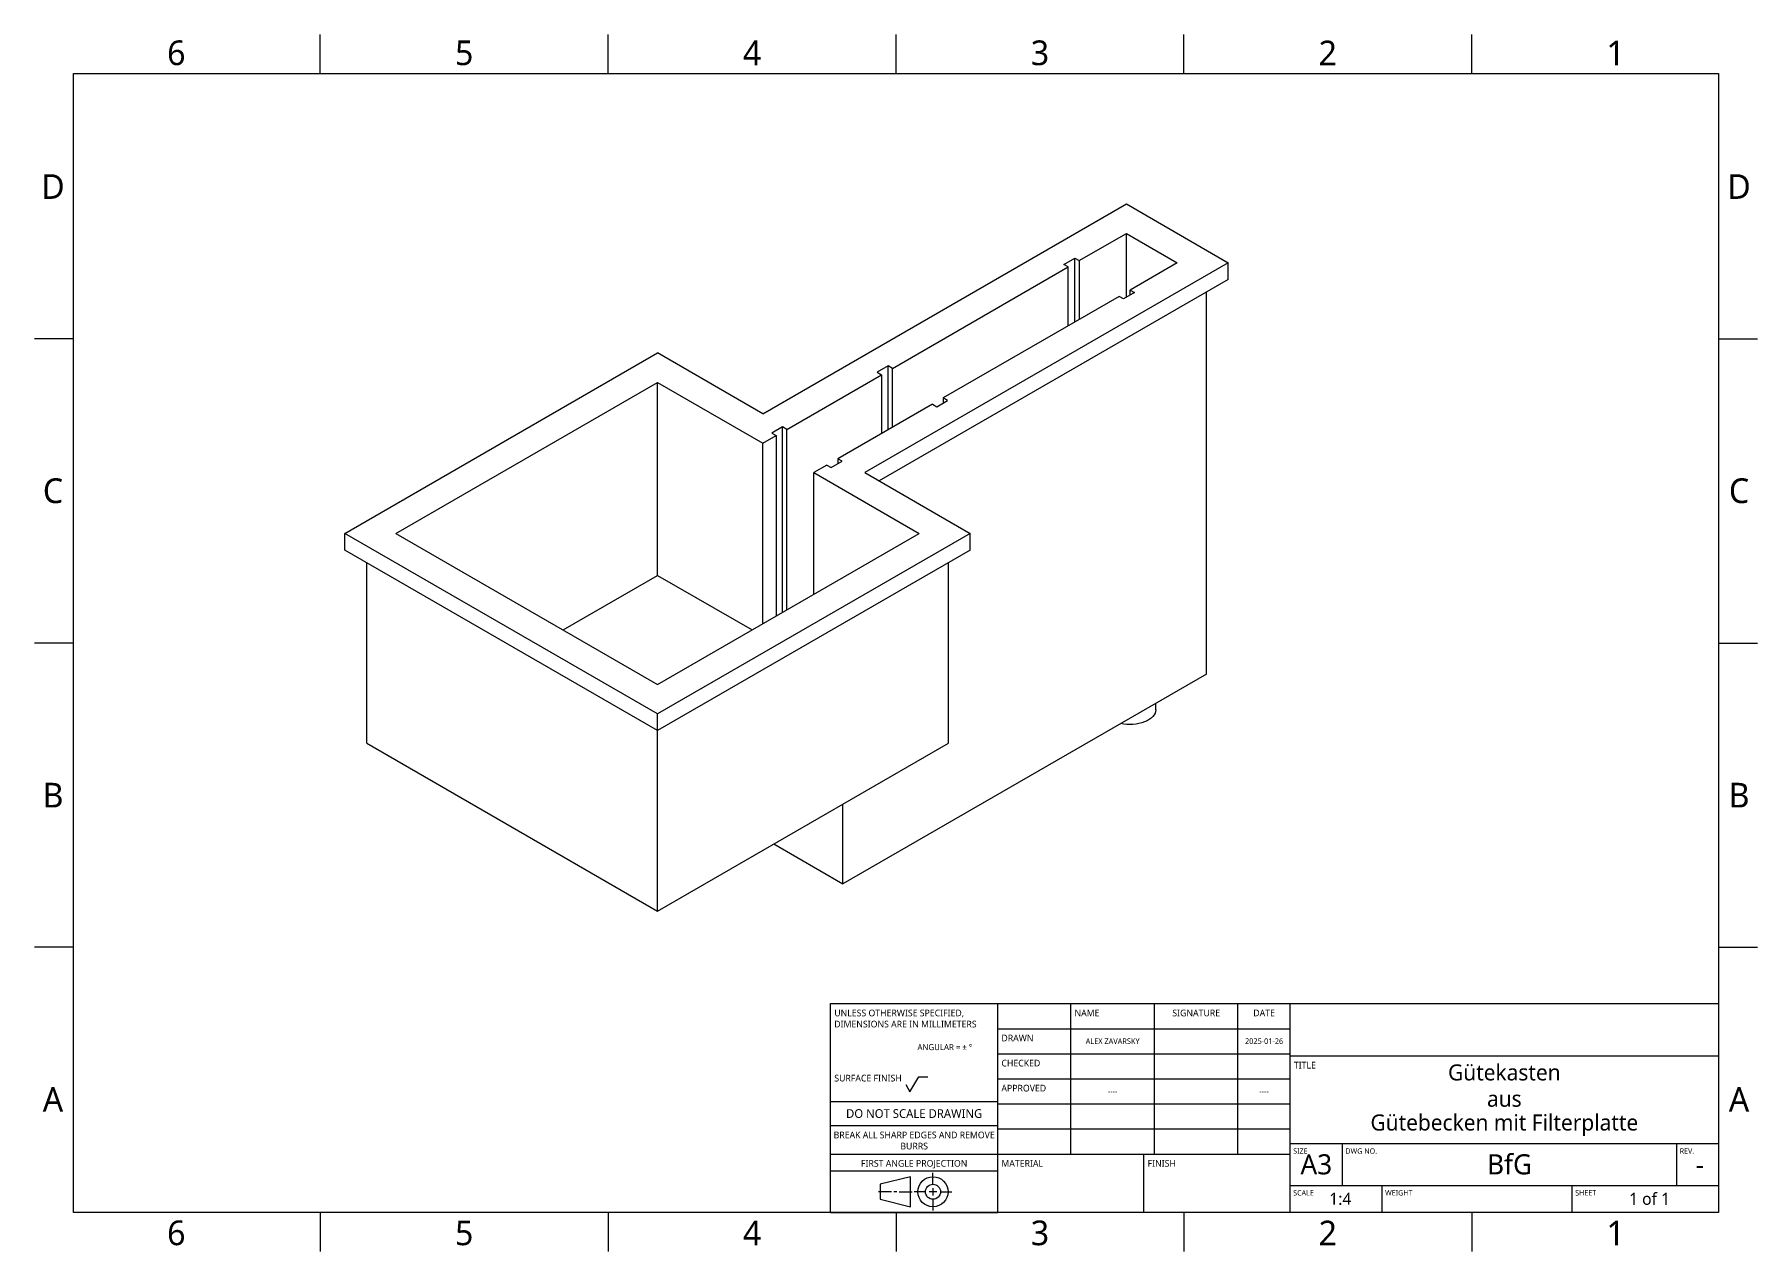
# Model space of a CAD drawing. Extents: x 1 to 420, y 0 to 296.
import ezdxf

# ---------------------------------------------------------------- set-up
doc = ezdxf.new("R2010")
doc.units = 0
doc.header["$LTSCALE"] = 12.7
doc.header["$MEASUREMENT"] = 0
for name, color, linetype in [('BORDER_FRAME', 7, 'CONTINUOUS'), ('BORDER_ZONES', 7, 'CONTINUOUS'), ('TITLE_BLOCK', 7, 'CONTINUOUS'), ('VISIBLE', 7, 'CONTINUOUS')]:
    doc.layers.add(name, color=color, linetype=linetype)
doc.styles.add('ONSHAPE-STANDARD', font='NotoSans-Regular.ttf')
doc.styles.add('ONSHAPE-STANDARD-FIELDS', font='')
doc.styles.get('ONSHAPE-STANDARD-FIELDS').set_extended_font_data('Noto Sans')

msp = doc.modelspace()

# ---------------------------------------------------------------- linework, layer by layer
at = {"layer": 'BORDER_FRAME'}
for p, q in [((10.5, 10), (10.5, 287)), ((10.5, 287), (410.5, 287)), ((410.5, 287), (410.5, 10)), ((410.5, 10), (10.5, 10))]:
    msp.add_line(p, q, dxfattribs=at)
at = {"layer": 'BORDER_ZONES'}
for p, q in [((70.5, 287), (70.5, 296.5)), ((140.5, 287), (140.5, 296.5)), ((210.5, 287), (210.5, 296.5)), ((280.5, 287), (280.5, 296.5)), ((350.5, 287), (350.5, 296.5)), ((10.5, 222.5), (1, 222.5)), ((410.5, 222.5), (420, 222.5)), ((10.5, 148.5), (1, 148.5)), ((410.5, 148.5), (420, 148.5)), ((10.5, 74.5), (1, 74.5)), ((410.5, 74.5), (420, 74.5)), ((70.5, 10), (70.5, 0.5)), ((140.5, 10), (140.5, 0.5)), ((210.5, 10), (210.5, 0.5)), ((280.5, 10), (280.5, 0.5)), ((350.5, 10), (350.5, 0.5))]:
    msp.add_line(p, q, dxfattribs=at)
at = {"layer": 'TITLE_BLOCK'}
for p, q in [((194.6, 10), (194.6, 60.8)), ((194.6, 60.8), (235.24, 60.8)), ((235.24, 10), (235.24, 60.8)), ((235.24, 60.8), (306.36, 60.8)), ((253.02, 24.22), (253.02, 60.8)), ((273.34, 24.22), (273.34, 60.8)), ((293.66, 24.22), (293.66, 60.8)), ((306.36, 10), (306.36, 60.8)), ((306.36, 60.8), (410.5, 60.8)), ((235.24, 54.7), (306.36, 54.7)), ((235.24, 48.61), (306.36, 48.61)), ((306.36, 48.1), (410.5, 48.1)), ((213.9, 39.33), (216.04, 43.03)), ((216.04, 43.03), (218.27, 43.03)), ((235.24, 42.51), (306.36, 42.51)), ((212.89, 41.09), (213.9, 39.33)), ((194.6, 37.03), (235.24, 37.03)), ((235.24, 36.42), (306.36, 36.42)), ((194.6, 31.13), (235.24, 31.13)), ((235.24, 30.32), (306.36, 30.32)), ((306.36, 26.76), (410.5, 26.76)), ((319.06, 16.6), (319.06, 26.76)), ((400.34, 16.6), (400.34, 26.76)), ((194.6, 24.22), (235.24, 24.22)), ((235.24, 24.22), (306.36, 24.22)), ((270.8, 10), (270.8, 24.22)), ((194.6, 20.16), (235.24, 20.16)), ((214.01, 18.7), (206.69, 16.87)), ((206.69, 16.87), (206.69, 13.21)), ((214.01, 11.38), (214.01, 18.7)), ((219.49, 16.87), (219.49, 19.61)), ((209.43, 15.04), (206.23, 15.04)), ((206.69, 13.21), (214.01, 11.38)), ((210.71, 15.04), (209.98, 15.04)), ((211.26, 15.04), (214.46, 15.04)), ((217.66, 15.04), (214.92, 15.04)), ((220.41, 15.04), (218.58, 15.04)), ((219.49, 15.95), (219.49, 14.12)), ((219.49, 13.21), (219.49, 10.47)), ((221.32, 15.04), (224.06, 15.04)), ((306.36, 16.6), (410.5, 16.6)), ((328.71, 10), (328.71, 16.6)), ((374.94, 10), (374.94, 16.6)), ((194.6, 10), (235.24, 10))]:
    msp.add_line(p, q, dxfattribs=at)
for radius in [3.66, 1.83]:
    msp.add_circle((219.49, 15.04), radius, dxfattribs=at)
at = {"layer": 'VISIBLE'}
for p, q in [((178.15, 204.23), (266.54, 255.27)), ((266.54, 255.27), (291.29, 240.98)), ((255.05, 241.49), (266.54, 248.12)), ((266.54, 248.12), (278.91, 240.98)), ((266.54, 232.61), (266.54, 248.12)), ((291.29, 240.98), (202.9, 189.95)), ((209.62, 215.26), (252.4, 239.96)), ((251.34, 240.57), (253.99, 242.1)), ((252.4, 239.96), (251.34, 240.57)), ((252.4, 225.67), (252.4, 239.96)), ((253.99, 226.59), (253.99, 242.1)), ((253.99, 242.1), (255.05, 241.49)), ((255.05, 241.49), (255.05, 227.2)), ((278.91, 240.98), (267.42, 234.34)), ((291.29, 236.89), (291.29, 240.98)), ((291.29, 236.89), (206.44, 187.9)), ((264.77, 232.81), (221.99, 208.11)), ((265.83, 232.2), (264.77, 232.81)), ((268.48, 233.73), (265.83, 232.2)), ((267.42, 233.12), (267.42, 234.34)), ((267.42, 234.34), (268.48, 233.73)), ((285.99, 140.96), (285.99, 233.83)), ((76.5, 175.15), (152.52, 219.03)), ((178.15, 204.23), (152.52, 219.03)), ((183.98, 200.46), (206.97, 213.73)), ((208.56, 215.87), (205.91, 214.34)), ((205.91, 214.34), (206.97, 213.73)), ((206.97, 213.73), (206.97, 199.44)), ((208.56, 200.36), (208.56, 215.87)), ((209.62, 215.26), (208.56, 215.87)), ((209.62, 200.97), (209.62, 215.26)), ((88.88, 175.15), (152.52, 211.89)), ((152.52, 164.94), (152.52, 211.89)), ((152.52, 211.89), (178.15, 197.09)), ((219.34, 206.58), (196.36, 193.31)), ((219.34, 206.58), (220.4, 205.97)), ((220.4, 205.97), (223.05, 207.5)), ((221.99, 208.11), (221.99, 206.89)), ((223.05, 207.5), (221.99, 208.11)), ((178.15, 197.09), (181.33, 198.93)), ((178.15, 153.2), (178.15, 197.09)), ((182.92, 201.07), (180.27, 199.54)), ((180.27, 199.54), (181.33, 198.93)), ((181.33, 198.93), (181.33, 155.04)), ((182.92, 155.96), (182.92, 201.07)), ((183.98, 200.46), (182.92, 201.07)), ((183.98, 156.57), (183.98, 200.46)), ((197.42, 192.7), (196.36, 193.31)), ((196.36, 193.31), (196.36, 192.09)), ((193.71, 191.78), (190.53, 189.95)), ((190.53, 160.35), (190.53, 189.95)), ((190.53, 189.95), (216.16, 175.15)), ((193.71, 191.78), (194.77, 191.17)), ((194.77, 191.17), (197.42, 192.7)), ((202.9, 189.95), (228.53, 175.15)), ((76.5, 171.06), (76.5, 175.15)), ((152.52, 131.26), (76.5, 175.15)), ((88.88, 175.15), (152.52, 138.4)), ((152.52, 138.4), (216.16, 175.15)), ((228.53, 175.15), (152.52, 131.26)), ((228.53, 171.06), (228.53, 175.15)), ((152.52, 127.18), (76.5, 171.06)), ((81.81, 124.12), (81.81, 168)), ((228.53, 171.06), (152.52, 127.18)), ((223.23, 124.12), (223.23, 168)), ((129.54, 151.67), (152.52, 164.94)), ((152.52, 164.94), (175.5, 151.67)), ((285.99, 140.96), (197.6, 89.93)), ((152.52, 127.18), (152.52, 131.26)), ((273.67, 132.28), (273.67, 133.85)), ((152.52, 83.29), (152.52, 127.18)), ((81.81, 124.12), (152.52, 83.29)), ((152.52, 83.29), (223.23, 124.12)), ((197.6, 89.93), (197.6, 109.32)), ((180.8, 99.62), (197.6, 89.93))]:
    msp.add_line(p, q, dxfattribs=at)
at = {"layer": 'VISIBLE', "extrusion": (0, 0, -1)}
msp.add_ellipse((267.42, 132.28), major_axis=(6.25, 0), ratio=0.57735, start_param=0, end_param=1.944678, dxfattribs=at)

# ---------------------------------------------------------------- texts
at = {"layer": 'BORDER_ZONES', "char_height": 6, "attachment_point": 5, "style": 'ONSHAPE-STANDARD'}
for s, insert in [('6', (35.5, 292)), ('5', (105.5, 292)), ('4', (175.5, 292)), ('3', (245.5, 292)), ('2', (315.5, 292)), ('1', (385.5, 292)), ('D', (5.5, 259.5)), ('D', (415.5, 259.5)), ('C', (5.5, 185.5)), ('C', (415.5, 185.5)), ('B', (5.5, 111.5)), ('B', (415.5, 111.5)), ('A', (5.5, 37.5)), ('A', (415.5, 37.5)), ('6', (35.5, 5)), ('5', (105.5, 5)), ('4', (175.5, 5)), ('3', (245.5, 5)), ('2', (315.5, 5)), ('1', (385.5, 5))]:
    msp.add_mtext(s, dxfattribs=dict(at, insert=insert))
at = {"layer": 'TITLE_BLOCK'}
for s, insert, char_height, width, attachment_point, style in [('UNLESS OTHERWISE SPECIFIED, DIMENSIONS ARE IN MILLIMETERS', (195.49, 59.34), 1.6256, 39.8272, 1, 'ONSHAPE-STANDARD'), ('NAME', (253.91, 59.34), 1.626, 19.9136, 1, 'ONSHAPE-STANDARD'), ('SIGNATURE', (283.5, 59.34), 1.626, 19.9136, 2, 'ONSHAPE-STANDARD'), ('DATE', (300.01, 59.34), 1.626, 12.446, 2, 'ONSHAPE-STANDARD'), ('^JANGULAR = ± °^J', (215.72, 53.39), 1.463, 19.9136, 1, 'ONSHAPE-STANDARD'), ('DRAWN', (236.13, 53.24), 1.626, 17.4244, 1, 'ONSHAPE-STANDARD'), ('ALEX ZAVARSKY', (263.18, 51.66), 1.3655, 20.32, 5, 'ONSHAPE-STANDARD-FIELDS'), ('2025-01-26', (300.01, 51.66), 1.366, 12.7, 5, 'ONSHAPE-STANDARD-FIELDS'), ('CHECKED', (236.13, 47.14), 1.626, 17.4244, 1, 'ONSHAPE-STANDARD'), ('TITLE', (307.25, 46.64), 1.626, 12.446, 1, 'ONSHAPE-STANDARD'), ('Gütekasten', (358.43, 44.04), 3.901, 93.98, 5, 'ONSHAPE-STANDARD-FIELDS'), ('SURFACE FINISH', (195.49, 43.49), 1.6256, 19.9136, 1, 'ONSHAPE-STANDARD'), ('APPROVED', (236.13, 41.05), 1.626, 17.4244, 1, 'ONSHAPE-STANDARD'), ('----', (263.18, 39.46), 1.366, 20.32, 5, 'ONSHAPE-STANDARD-FIELDS'), ('----', (300.01, 39.46), 1.366, 12.7, 5, 'ONSHAPE-STANDARD-FIELDS'), ('aus', (358.43, 37.64), 3.901, 93.98, 5, 'ONSHAPE-STANDARD-FIELDS'), ('DO NOT SCALE DRAWING', (214.92, 35.12), 2.1133, 39.8272, 2, 'ONSHAPE-STANDARD'), ('Gütebecken mit Filterplatte', (358.43, 31.23), 3.9014, 93.98, 5, 'ONSHAPE-STANDARD-FIELDS'), ('BREAK ALL SHARP EDGES AND REMOVE BURRS', (214.92, 29.67), 1.6256, 39.8272, 2, 'ONSHAPE-STANDARD'), ('SIZE', (307.08, 25.59), 1.3, 12.446, 1, 'ONSHAPE-STANDARD'), ('DWG NO.', (319.78, 25.59), 1.3, 79.6544, 1, 'ONSHAPE-STANDARD'), ('REV.', (401.06, 25.59), 1.3, 9.9568, 1, 'ONSHAPE-STANDARD'), ('FIRST ANGLE PROJECTION', (214.92, 22.76), 1.6256, 39.8272, 2, 'ONSHAPE-STANDARD'), ('MATERIAL', (236.13, 22.76), 1.626, 34.8488, 1, 'ONSHAPE-STANDARD'), ('FINISH', (271.69, 22.76), 1.626, 34.8488, 1, 'ONSHAPE-STANDARD'), ('A3', (312.71, 21.68), 4.877, 12.7, 5, 'ONSHAPE-STANDARD-FIELDS'), ('BfG', (359.7, 21.68), 4.877, 81.28, 5, 'ONSHAPE-STANDARD-FIELDS'), ('-', (405.93, 21.68), 4.88, 9.144, 5, 'ONSHAPE-STANDARD-FIELDS'), ('SCALE', (307.08, 15.43), 1.3, 21.905, 1, 'ONSHAPE-STANDARD'), ('1:4', (318.55, 13.3), 2.926, 20.32, 5, 'ONSHAPE-STANDARD-FIELDS'), ('WEIGHT', (329.43, 15.43), 1.3, 45.3034, 1, 'ONSHAPE-STANDARD'), ('SHEET', (375.66, 15.43), 1.3, 34.8488, 1, 'ONSHAPE-STANDARD'), ('1 of 1', (393.74, 13.3), 2.926, 33.528, 5, 'ONSHAPE-STANDARD-FIELDS')]:
    msp.add_mtext(s, dxfattribs=dict(at, insert=insert, char_height=char_height, width=width, attachment_point=attachment_point, style=style))

doc.saveas('drawing.dxf')
